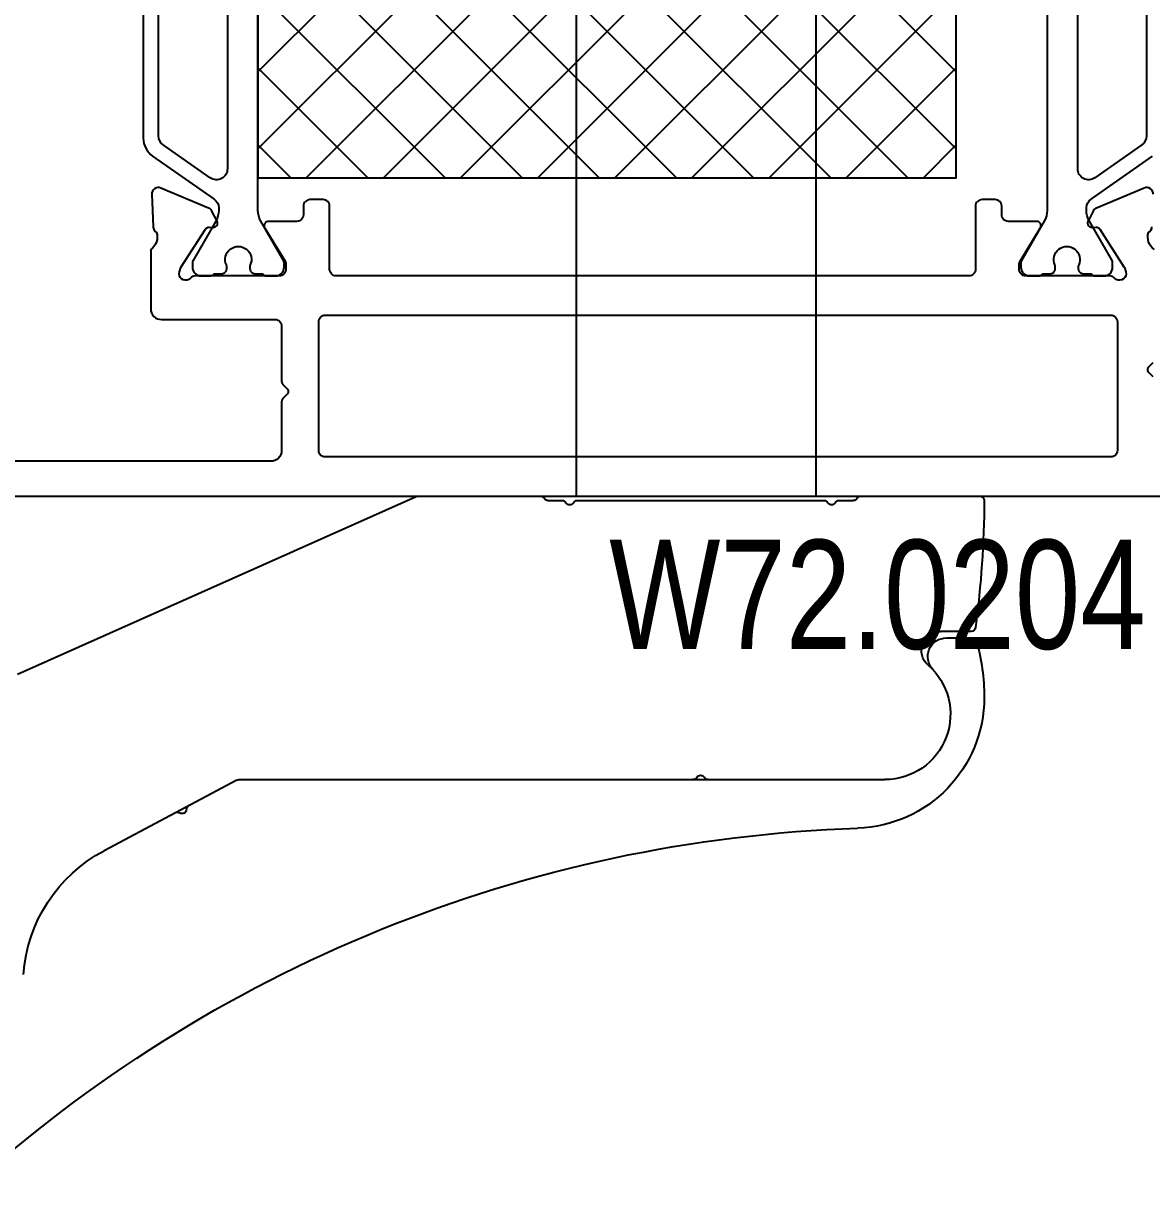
# Model space of a CAD drawing. Header units: millimetres. Extents: x -83618 to -12593, y -3271 to 55593.
# Drawn here: x -14504.6 to -14452.8, y -2849.8 to -2796.3 of the extents above; entities that cross this region are included whole.
import ezdxf
from ezdxf.enums import TextEntityAlignment as Align

# ---------------------------------------------------------------- set-up
doc = ezdxf.new("R2010")
doc.units = ezdxf.units.MM
doc.styles.add('ORGADATA', font='arial.ttf', dxfattribs={"oblique": 1})

# ---------------------------------------------------------------- blocks, each defined once
blk = doc.blocks.new('*U92')
at = {"color": 7, "linetype": 'Continuous'}
for p, q in [((10258.470019, 5915.431292), (10274.114642, 5931.075914)), ((10258.470019, 5918.966826), (10270.579108, 5931.075914)), ((10258.470019, 5922.50236), (10267.043574, 5931.075914)), ((10258.470019, 5926.037893), (10263.50804, 5931.075914)), ((10258.470019, 5929.573427), (10259.972506, 5931.075914)), ((10259.792311, 5931.075914), (10277.469981, 5913.398245)), ((10263.327845, 5931.075914), (10277.469981, 5916.933779)), ((10266.863379, 5931.075914), (10277.469981, 5920.469313)), ((10270.398913, 5931.075914), (10277.469981, 5924.004847)), ((10273.934447, 5931.075914), (10277.469981, 5927.54038)), ((10258.470019, 5911.895758), (10277.469981, 5930.895719)), ((10258.470019, 5928.862673), (10277.469981, 5909.862711)), ((10258.470019, 5908.360224), (10277.469981, 5927.360186)), ((10258.470019, 5925.327139), (10277.469981, 5906.327177)), ((10258.470019, 5904.82469), (10277.469981, 5923.824652)), ((10258.470019, 5921.791605), (10277.469981, 5902.791643)), ((10258.470019, 5901.289156), (10277.469981, 5920.289118)), ((10258.470019, 5918.256071), (10277.469981, 5899.256109)), ((10259.792311, 5899.075914), (10277.469981, 5916.753584)), ((10258.470019, 5914.720537), (10274.114642, 5899.075914)), ((10263.327845, 5899.075914), (10277.469981, 5913.21805)), ((10258.470019, 5911.185003), (10270.579108, 5899.075914)), ((10266.863379, 5899.075914), (10277.469981, 5909.682516)), ((10258.470019, 5907.649469), (10267.043574, 5899.075914)), ((10270.398913, 5899.075914), (10277.469981, 5906.146982)), ((10258.470019, 5904.113935), (10263.50804, 5899.075914)), ((10273.934447, 5899.075914), (10277.469981, 5902.611448)), ((10258.470019, 5900.578401), (10259.972506, 5899.075914)), ((10277.46291, 5899.068843), (10277.477052, 5899.082985))]:
    blk.add_line(p, q, dxfattribs=at)
blk = doc.blocks.new('ATN-W72-0204', base_point=(10243.87, 5878.16))
at = {"color": 1, "linetype": 'Continuous'}
for points in [[(10243.87, 5878.66), (10243.87, 5966.66, -0.414253)], [(10249.345736, 5940.101421), (10249.528579, 5939.918579, 0.4143), (10249.811463, 5939.91862), (10249.994264, 5940.101421, -0.199045)], [(10255.175222, 5940.16, 0.334069), (10255.965045, 5939.890466, -0.264652), (10256.216956, 5940.047397)], [(10257.711184, 5940.106737, -0.548761), (10257.999747, 5939.690956), (10257.083142, 5937.502511, -0.176429), (10256.943803, 5937.351706), (10256.486479, 5937.115924, -0.577521), (10256.19506, 5937.303303), (10256.203292, 5937.47621, 0.26816), (10256.11151, 5937.654059), (10254.38507, 5938.763513, 0.065699), (10254.314046, 5938.796946), (10254.161339, 5938.845757), (10254.07, 5938.86, 0.6885), (10253.87, 5938.336393, -0.213422), (10253.97, 5938.112786), (10253.97, 5934.26, 0.198967), (10254.057913, 5934.047823, 0.198967), (10254.270127, 5933.96), (10254.485923, 5933.96, 0.137581), (10254.641933, 5934.003756), (10256.166061, 5934.93087, -0.58523), (10256.47, 5934.759867), (10256.47, 5933.46, 0.414288), (10256.770076, 5933.16), (10257.17, 5933.16, -0.414288), (10257.47, 5932.859924), (10257.47, 5932.26, -0.414214), (10257.17, 5931.96), (10254.27, 5931.96, 0.414214), (10253.97, 5931.66), (10253.97, 5902.66, 0.414214), (10254.27, 5902.36), (10257.17, 5902.36, -0.414214), (10257.47, 5902.06), (10257.47, 5901.46, -0.414319), (10257.169892, 5901.16), (10256.77, 5901.16, 0.414214), (10256.47, 5900.86), (10256.47, 5899.56, -0.585393), (10256.165865, 5899.389249), (10254.641831, 5900.316306, 0.137641), (10254.485734, 5900.36), (10254.27, 5900.36, 0.414283), (10253.97, 5900.059929), (10253.97, 5896.207214, -0.213578), (10253.869866, 5895.983487, 0.6885), (10254.070179, 5895.46), (10254.161339, 5895.474243), (10254.314223, 5895.52311, 0.065543), (10254.38507, 5895.556487), (10256.111642, 5896.666026, 0.268033), (10256.203289, 5896.843853), (10256.195055, 5897.016799, -0.577679), (10256.486654, 5897.203985), (10256.943908, 5896.96824, -0.176429), (10257.083188, 5896.81738), (10257.999798, 5894.628923, -0.548886), (10257.710938, 5894.213273), (10256.216956, 5894.272603, -0.264724), (10255.965006, 5894.429606, 0.334069), (10255.175142, 5894.159983), (10252.47, 5894.16, -0.414251), (10251.97, 5894.660064), (10251.97, 5899.86, 0.41428), (10251.669932, 5900.16), (10249.135685, 5900.16, -0.198912), (10248.994264, 5900.218579), (10248.811421, 5900.401421, 0.414559), (10248.528412, 5900.401254), (10248.345736, 5900.218579, -0.198912), (10248.204315, 5900.16), (10245.97, 5900.16, 0.414214), (10245.47, 5899.66), (10245.47, 5886.06, 0.414439)]]:
    blk.add_lwpolyline(points, format="xyb", dxfattribs=at)
at = {"color": 4, "linetype": 'Continuous'}
for points in [[(10278.963566, 5935.244086), (10256.97641, 5935.244086, 0.131652), (10256.47641, 5935.110111), (10254.67641, 5934.070881, -0.131652), (10254.57641, 5934.044086), (10254.37, 5934.044086, -0.414214), (10253.97, 5934.444086), (10253.97, 5934.87088, -0.267949), (10254.07, 5935.044086), (10254.07, 5935.369086, -0.444563), (10254.345579, 5935.617774, -0.13206), (10254.47368, 5935.596949, 1.547233), (10254.473443, 5936.691116, -0.132059), (10254.34532, 5936.670424, -0.444548), (10254.070053, 5936.919329), (10254.069996, 5937.244088, -0.236063), (10253.97, 5937.444086), (10253.97, 5937.844086, -0.414214), (10254.37, 5938.244086), (10254.57641, 5938.244086, -0.131652), (10254.67641, 5938.217291), (10256.47641, 5937.17806, 0.131652), (10256.97641, 5937.044086), (10257.086337, 5937.044086, 0.244736), (10257.495953, 5937.257356), (10259.465682, 5940.070419, -0.244698)], [(10275.655166, 5893.823157), (10260.284834, 5893.823157, -0.244698), (10259.465682, 5894.249581), (10257.495913, 5897.062703, 0.24482), (10257.086106, 5897.275914), (10256.97641, 5897.275914, 0.131741), (10256.47611, 5897.141766), (10254.67641, 5896.102709, -0.131652), (10254.57641, 5896.075914), (10254.37, 5896.075914, -0.414325), (10253.97, 5896.476067), (10253.97, 5896.875914, -0.236063), (10254.069996, 5897.075912), (10254.07, 5897.400917, -0.444534), (10254.345558, 5897.649604, -0.132059), (10254.473663, 5897.62879, 1.547233), (10254.473463, 5898.722949, -0.13206), (10254.345341, 5898.702246, -0.444404), (10254.070044, 5898.951017), (10254.07, 5899.275914, -0.267949), (10253.97, 5899.44912), (10253.97, 5899.875914, -0.414268), (10254.370074, 5900.275914), (10254.57641, 5900.275914, -0.13182), (10254.676524, 5900.249054), (10256.47641, 5899.209889, 0.131698), (10256.97659, 5899.075914), (10278.96359, 5899.075914, 0.131754)]]:
    blk.add_lwpolyline(points, format="xyb", dxfattribs=at)
for points in [[(10259.979325, 5939.583565), (10258.47107, 5937.429554, 0.606927), (10258.88081, 5936.642765), (10267.12008, 5936.644086, 0.414167), (10267.62, 5937.144086), (10267.62, 5939.296843, 0.414214), (10267.12, 5939.796843), (10260.388947, 5939.796843, 0.244741), (10259.979325, 5939.583565)], [(10258.437215, 5897.408252, 0.279762), (10258.47107, 5896.890446), (10259.97933, 5894.736428, 0.244737), (10260.388947, 5894.523157), (10267.12, 5894.523157, 0.414256), (10267.62, 5895.02323), (10267.62, 5897.175914, 0.414167), (10267.12008, 5897.675914), (10258.880967, 5897.677235, 0.279762), (10258.437215, 5897.408252)]]:
    blk.add_lwpolyline(points, format="xyb", close=True, dxfattribs=at)
at = {"color": 1, "linetype": 'Continuous'}
blk.add_lwpolyline([(10252.17, 5902.16), (10252.17, 5938.16, 0.414214), (10251.87, 5938.46), (10245.97, 5938.46, 0.41432), (10245.67, 5938.159891), (10245.67, 5902.16, 0.41432), (10245.970109, 5901.86), (10251.87, 5901.86, 0.414214), (10252.17, 5902.16)], format="xyb", close=True, dxfattribs=at)
at = {"color": 7, "linetype": 'Continuous'}
blk.add_lwpolyline([(10277.469981, 5931.075914), (10277.469981, 5899.075914), (10258.470019, 5899.075914), (10258.470019, 5931.075914), (10277.469981, 5931.075914)], close=True, dxfattribs=at)
at = {"color": 7}
blk.add_blockref('*U92', (0, 0), dxfattribs=at)
blk = doc.blocks.new('ALUMINTECHNO-NEW-2AH67-ANKERS$3', base_point=(-108.517044, -515.146592))
at = {"color": 7, "linetype": 'Continuous'}
for p, q in [((-71.99714, -440.453771), (-71.99714, -435.000181)), ((-78.496015, -436.523341), (-78.496015, -435.345432)), ((-78.19714, -435.400319), (-78.19714, -436.800181)), ((-84.996015, -468.96384), (-84.996015, -439.350181)), ((-72.19714, -441.453771), (-72.19714, -440.800181)), ((-72.19714, -453.453771), (-72.19714, -442.146592)), ((-72, -442.5), (-25.5, -442.5)), ((-72, -453.5), (-72, -442.5)), ((-25.5, -453.5), (-72, -453.5)), ((-72.19714, -454.800181), (-72.19714, -454.146592)), ((-71.99714, -460.757569), (-71.99714, -455.146592)), ((-80.166977, -479.102097), (-72.01451, -460.839093)), ((-85.019425, -469.057735), (-88.252312, -475.13791))]:
    blk.add_line(p, q, dxfattribs=at)
for centre, radius, start, end in [((-81.226015, -440.800568), 6, 90, 178.101977), ((-81.226015, -444.453335), 9.652767, 74.475732, 90), ((-71.99714, -480.18474), 45.384559, 90.23678, 97.630772), ((-72.19714, -435.000181), 0.2, 0, 86.43258), ((-78.696015, -435.345432), 0.2, 0, 74.475732), ((-77.99714, -435.400319), 0.2, 97.630772, 180), ((-81.996015, -439.350181), 3, 41.118326, 180), ((-79.360709, -436.523341), 0.864694, 227.008296, 0), ((-79.074782, -436.800181), 0.877641, 221.118326, 0), ((-72.19714, -440.453771), 0.2, 300, 0), ((-150.876288, -438.492436), 63.688507, 317.606974, 358.101977), ((-71.99714, -440.800181), 0.2, 120, 180), ((-72.39714, -441.453771), 0.2, 300, 0), ((-72.19714, -441.800181), 0.2, 120, 240), ((-72.39714, -442.146592), 0.2, 0, 60), ((-84.796015, -447.453771), 0.2, 180, 240), ((-84.996015, -447.800181), 0.2, 300, 60), ((-84.796015, -448.146592), 0.2, 120, 180), ((-72.19714, -453.800181), 0.2, 120, 240), ((-72.39714, -453.453771), 0.2, 300, 0), ((-72.39714, -454.146592), 0.2, 0, 60), ((-71.99714, -454.800181), 0.2, 180, 240), ((-72.19714, -455.146592), 0.2, 0, 60), ((-72.19714, -460.757569), 0.2, 335.944377, 0), ((-85.196015, -468.96384), 0.2, 332, 0), ((-86.349544, -471.559324), 0.2, 92, 212), ((-86.363504, -471.159568), 0.2, 272, 332), ((-86.688763, -471.771292), 0.2, 332, 32), ((-94.432945, -471.851609), 7, 274.102235, 332)]:
    blk.add_arc(centre, radius, start, end, dxfattribs=at)

msp = doc.modelspace()

# ---------------------------------------------------------------- block references
at = {"color": 7, "extrusion": (0, 0, -1), "rotation": 90}
for name, p in [('ATN-W72-0204', (14514.71744, -2817.97937)), ('ALUMINTECHNO-NEW-2AH67-ANKERS$3', (14540.86403, -2854.49641))]:
    msp.add_blockref(name, p, dxfattribs=at)

# ---------------------------------------------------------------- texts
at = {"color": 40, "style": 'ORGADATA', "width": 0.772222}
msp.add_text('W72.0204', height=5, dxfattribs=at).set_placement((-14453.11481, -2824.97937), align=Align.RIGHT)

doc.saveas('drawing.dxf')
